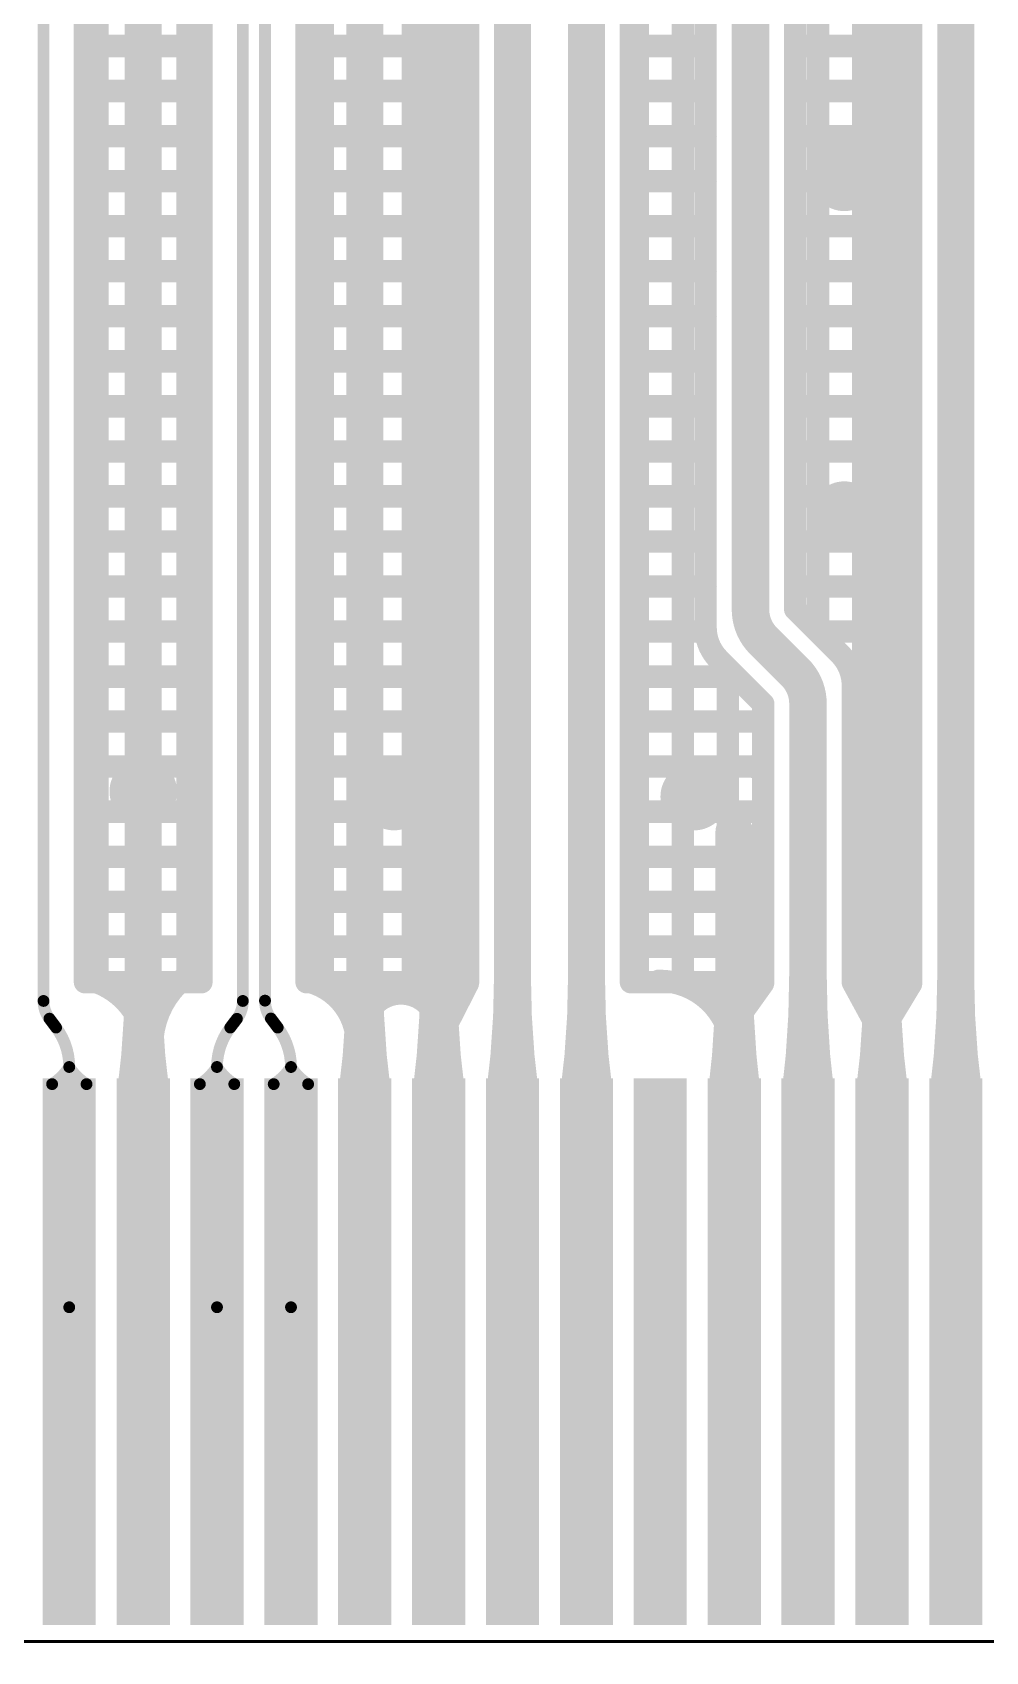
# Model space of a CAD drawing. Header units: millimetres. Extents: x 2260 to 2572, y -21 to 200.
# Drawn here: x 2305.94 to 2312.39, y 61.71 to 72.67 of the extents above; entities that cross this region are included whole.
import ezdxf

# ---------------------------------------------------------------- set-up
doc = ezdxf.new("R2010")
doc.units = ezdxf.units.MM
doc.layers.get('0').update_dxf_attribs({"lineweight": 18})
doc.layers.add('01', color=1, linetype='Continuous', lineweight=18)
doc.layers.add('DIM', color=3, linetype='Continuous', lineweight=13)

# ---------------------------------------------------------------- blocks, each defined once
blk = doc.blocks.new('PAD_R1')
blk.add_lwpolyline([(0.25, 0, 0.5, 0.5, 1), (-0.25, 0, 0.5, 0.5, 1)], format="xyseb", close=True)

msp = doc.modelspace()

# ---------------------------------------------------------------- linework, layer by layer
at = {"layer": '01'}
msp.add_lwpolyline([(2318.191, 62.078, 0.02, 0.02, -0.414219), (2317.891, 61.778, 0.02, 0.02, 0), (2292.992, 61.778, 0.02, 0.02, -0.414219), (2292.692, 62.078, 0.02, 0.02, 0), (2292.692, 141.44, 0.02, 0.02, -0.414219), (2292.992, 141.74, 0.02, 0.02, 0), (2317.891, 141.74, 0.02, 0.02, -0.414219), (2318.191, 141.44, 0.02, 0.02, 0)], format="xyseb", close=True, dxfattribs=at)
for points in [[(2306.692, 139.841, 0.25, 0.25, 0), (2306.692, 63.641, 0.25, 0.25, 0)], [(2308.191, 139.841, 0.25, 0.25, 0), (2308.191, 63.641, 0.25, 0.25, 0)], [(2308.692, 139.841, 0.25, 0.25, 0), (2308.692, 63.641, 0.25, 0.25, 0)], [(2309.191, 139.841, 0.25, 0.25, 0), (2309.191, 63.641, 0.25, 0.25, 0)], [(2309.692, 139.841, 0.25, 0.25, 0), (2309.692, 63.641, 0.25, 0.25, 0)], [(2311.692, 139.841, 0.25, 0.25, 0), (2311.692, 63.641, 0.25, 0.25, 0)], [(2312.191, 139.841, 0.25, 0.25, 0), (2312.191, 63.641, 0.25, 0.25, 0)], [(2306.298, 137.241, 0.152, 0.152, 0), (2306.298, 66.241, 0.152, 0.152, 0)], [(2306.382, 137.241, 0.152, 0.152, 0), (2306.382, 66.241, 0.152, 0.152, 0)], [(2306.687, 137.241, 0.152, 0.152, 0), (2306.687, 66.241, 0.152, 0.152, 0)], [(2306.992, 137.241, 0.152, 0.152, 0), (2306.992, 66.241, 0.152, 0.152, 0)], [(2307.085, 137.241, 0.152, 0.152, 0), (2307.085, 66.241, 0.152, 0.152, 0)], [(2307.798, 137.241, 0.152, 0.152, 0), (2307.798, 66.241, 0.152, 0.152, 0)], [(2307.906, 137.241, 0.152, 0.152, 0), (2307.906, 66.241, 0.152, 0.152, 0)], [(2308.211, 137.241, 0.152, 0.152, 0), (2308.211, 66.241, 0.152, 0.152, 0)], [(2308.516, 137.241, 0.152, 0.152, 0), (2308.516, 66.241, 0.152, 0.152, 0)], [(2308.82, 137.241, 0.152, 0.152, 0), (2308.82, 66.241, 0.152, 0.152, 0)], [(2308.89, 137.241, 0.152, 0.152, 0), (2308.89, 66.241, 0.152, 0.152, 0)], [(2309.993, 137.241, 0.152, 0.152, 0), (2309.993, 66.241, 0.152, 0.152, 0)], [(2310.04, 137.241, 0.152, 0.152, 0), (2310.04, 66.241, 0.152, 0.152, 0)], [(2310.344, 137.241, 0.152, 0.152, 0), (2310.344, 66.241, 0.152, 0.152, 0)], [(2311.564, 137.241, 0.152, 0.152, 0), (2311.564, 66.241, 0.152, 0.152, 0)], [(2311.868, 137.241, 0.152, 0.152, 0), (2311.868, 66.241, 0.152, 0.152, 0)], [(2311.89, 137.241, 0.152, 0.152, 0), (2311.89, 66.241, 0.152, 0.152, 0)], [(2311.259, 134.835, 0.152, 0.152, 0), (2311.259, 68.611, 0.152, 0.152, 0)], [(2310.498, 134.807, 0.152, 0.152, 0), (2310.498, 68.64, 0.152, 0.152, 0)], [(2310.802, 68.764, 0.254, 0.254, 0), (2310.802, 134.682, 0.254, 0.254, 0)], [(2311.105, 134.681, 0.152, 0.152, 0), (2311.105, 68.765, 0.152, 0.152, 0)], [(2306.298, 72.577, 0.152, 0.152, 0), (2307.085, 72.577, 0.152, 0.152, 0)], [(2307.798, 72.577, 0.152, 0.152, 0), (2308.89, 72.577, 0.152, 0.152, 0)], [(2309.993, 72.577, 0.152, 0.152, 0), (2310.498, 72.577, 0.152, 0.152, 0)], [(2311.105, 72.577, 0.152, 0.152, 0), (2311.89, 72.577, 0.152, 0.152, 0)], [(2306.298, 72.272, 0.152, 0.152, 0), (2307.085, 72.272, 0.152, 0.152, 0)], [(2307.798, 72.272, 0.152, 0.152, 0), (2308.89, 72.272, 0.152, 0.152, 0)], [(2309.993, 72.272, 0.152, 0.152, 0), (2310.498, 72.272, 0.152, 0.152, 0)], [(2311.105, 72.272, 0.152, 0.152, 0), (2311.89, 72.272, 0.152, 0.152, 0)], [(2306.298, 71.967, 0.152, 0.152, 0), (2307.085, 71.967, 0.152, 0.152, 0)], [(2307.798, 71.967, 0.152, 0.152, 0), (2308.89, 71.967, 0.152, 0.152, 0)], [(2309.993, 71.967, 0.152, 0.152, 0), (2310.498, 71.967, 0.152, 0.152, 0)], [(2311.105, 71.967, 0.152, 0.152, 0), (2311.89, 71.967, 0.152, 0.152, 0)], [(2306.298, 71.662, 0.152, 0.152, 0), (2307.085, 71.662, 0.152, 0.152, 0)], [(2307.798, 71.662, 0.152, 0.152, 0), (2308.89, 71.662, 0.152, 0.152, 0)], [(2309.993, 71.662, 0.152, 0.152, 0), (2310.498, 71.662, 0.152, 0.152, 0)], [(2311.105, 71.662, 0.152, 0.152, 0), (2311.89, 71.662, 0.152, 0.152, 0)], [(2306.298, 71.357, 0.152, 0.152, 0), (2307.085, 71.357, 0.152, 0.152, 0)], [(2307.798, 71.357, 0.152, 0.152, 0), (2308.89, 71.357, 0.152, 0.152, 0)], [(2309.993, 71.357, 0.152, 0.152, 0), (2310.498, 71.357, 0.152, 0.152, 0)], [(2311.105, 71.357, 0.152, 0.152, 0), (2311.89, 71.357, 0.152, 0.152, 0)], [(2306.298, 71.053, 0.152, 0.152, 0), (2307.085, 71.053, 0.152, 0.152, 0)], [(2307.798, 71.053, 0.152, 0.152, 0), (2308.89, 71.053, 0.152, 0.152, 0)], [(2309.993, 71.053, 0.152, 0.152, 0), (2310.498, 71.053, 0.152, 0.152, 0)], [(2311.105, 71.053, 0.152, 0.152, 0), (2311.89, 71.053, 0.152, 0.152, 0)], [(2306.298, 70.748, 0.152, 0.152, 0), (2307.085, 70.748, 0.152, 0.152, 0)], [(2307.798, 70.748, 0.152, 0.152, 0), (2308.89, 70.748, 0.152, 0.152, 0)], [(2309.993, 70.748, 0.152, 0.152, 0), (2310.498, 70.748, 0.152, 0.152, 0)], [(2311.105, 70.748, 0.152, 0.152, 0), (2311.89, 70.748, 0.152, 0.152, 0)], [(2306.298, 70.443, 0.152, 0.152, 0), (2307.085, 70.443, 0.152, 0.152, 0)], [(2307.798, 70.443, 0.152, 0.152, 0), (2308.89, 70.443, 0.152, 0.152, 0)], [(2309.993, 70.443, 0.152, 0.152, 0), (2310.498, 70.443, 0.152, 0.152, 0)], [(2311.105, 70.443, 0.152, 0.152, 0), (2311.89, 70.443, 0.152, 0.152, 0)], [(2306.298, 70.138, 0.152, 0.152, 0), (2307.085, 70.138, 0.152, 0.152, 0)], [(2307.798, 70.138, 0.152, 0.152, 0), (2308.89, 70.138, 0.152, 0.152, 0)], [(2309.993, 70.138, 0.152, 0.152, 0), (2310.498, 70.138, 0.152, 0.152, 0)], [(2311.105, 70.138, 0.152, 0.152, 0), (2311.89, 70.138, 0.152, 0.152, 0)], [(2306.298, 69.833, 0.152, 0.152, 0), (2307.085, 69.833, 0.152, 0.152, 0)], [(2307.798, 69.833, 0.152, 0.152, 0), (2308.89, 69.833, 0.152, 0.152, 0)], [(2309.993, 69.833, 0.152, 0.152, 0), (2310.498, 69.833, 0.152, 0.152, 0)], [(2311.105, 69.833, 0.152, 0.152, 0), (2311.89, 69.833, 0.152, 0.152, 0)], [(2306.298, 69.529, 0.152, 0.152, 0), (2307.085, 69.529, 0.152, 0.152, 0)], [(2307.798, 69.529, 0.152, 0.152, 0), (2308.89, 69.529, 0.152, 0.152, 0)], [(2309.993, 69.529, 0.152, 0.152, 0), (2310.498, 69.529, 0.152, 0.152, 0)], [(2311.105, 69.529, 0.152, 0.152, 0), (2311.89, 69.529, 0.152, 0.152, 0)], [(2306.298, 69.224, 0.152, 0.152, 0), (2307.085, 69.224, 0.152, 0.152, 0)], [(2307.798, 69.224, 0.152, 0.152, 0), (2308.89, 69.224, 0.152, 0.152, 0)], [(2309.993, 69.224, 0.152, 0.152, 0), (2310.498, 69.224, 0.152, 0.152, 0)], [(2311.105, 69.224, 0.152, 0.152, 0), (2311.89, 69.224, 0.152, 0.152, 0)], [(2306.298, 68.919, 0.152, 0.152, 0), (2307.085, 68.919, 0.152, 0.152, 0)], [(2307.798, 68.919, 0.152, 0.152, 0), (2308.89, 68.919, 0.152, 0.152, 0)], [(2309.993, 68.919, 0.152, 0.152, 0), (2310.498, 68.919, 0.152, 0.152, 0)], [(2311.105, 68.919, 0.152, 0.152, 0), (2311.89, 68.919, 0.152, 0.152, 0)], [(2310.889, 68.552, 0.254, 0.254, -0.198924), (2310.802, 68.764, 0.254, 0.254, 0)], [(2311.105, 68.765, 0.152, 0.152, 0), (2311.405, 68.465, 0.152, 0.152, 0)], [(2310.498, 68.64, 0.152, 0.152, 0.19892), (2310.587, 68.425, 0.152, 0.152, 0)], [(2310.498, 68.64, 0.152, 0.152, 0.199541), (2310.588, 68.425, 0.152, 0.152, 0)], [(2306.298, 68.614, 0.152, 0.152, 0), (2307.085, 68.614, 0.152, 0.152, 0)], [(2307.798, 68.614, 0.152, 0.152, 0), (2308.89, 68.614, 0.152, 0.152, 0)], [(2309.993, 68.614, 0.152, 0.152, 0), (2310.499, 68.614, 0.152, 0.152, 0)], [(2311.104, 68.338, 0.254, 0.254, 0), (2310.889, 68.552, 0.254, 0.254, 0)], [(2311.256, 68.614, 0.152, 0.152, 0), (2311.89, 68.614, 0.152, 0.152, 0)], [(2310.588, 68.425, 0.152, 0.152, 0), (2310.888, 68.124, 0.152, 0.152, 0)], [(2311.495, 68.25, 0.152, 0.152, 0.199543), (2311.405, 68.465, 0.152, 0.152, 0)], [(2311.495, 68.25, 0.152, 0.152, 0.198922), (2311.406, 68.464, 0.152, 0.152, 0)], [(2306.298, 68.309, 0.152, 0.152, 0), (2307.085, 68.309, 0.152, 0.152, 0)], [(2307.798, 68.309, 0.152, 0.152, 0), (2308.89, 68.309, 0.152, 0.152, 0)], [(2309.993, 68.309, 0.152, 0.152, 0), (2310.703, 68.309, 0.152, 0.152, 0)], [(2310.649, 68.363, 0.152, 0.152, 0), (2310.649, 66.241, 0.152, 0.152, 0)], [(2311.191, 68.125, 0.254, 0.254, 0.198919), (2311.104, 68.338, 0.254, 0.254, 0)], [(2311.489, 68.309, 0.152, 0.152, 0), (2311.89, 68.309, 0.152, 0.152, 0)], [(2311.495, 68.25, 0.152, 0.152, 0), (2311.495, 66.241, 0.152, 0.152, 0)], [(2310.888, 68.124, 0.152, 0.152, 0), (2310.888, 66.241, 0.152, 0.152, 0)], [(2311.191, 68.125, 0.254, 0.254, 0), (2311.191, 63.641, 0.254, 0.254, 0)], [(2306.298, 68.005, 0.152, 0.152, 0), (2307.085, 68.005, 0.152, 0.152, 0)], [(2307.798, 68.005, 0.152, 0.152, 0), (2308.89, 68.005, 0.152, 0.152, 0)], [(2309.993, 68.005, 0.152, 0.152, 0), (2310.888, 68.005, 0.152, 0.152, 0)], [(2311.495, 68.005, 0.152, 0.152, 0), (2311.89, 68.005, 0.152, 0.152, 0)], [(2310.888, 67.78, 0.152, 0.152, -0.414252), (2310.808, 67.7, 0.152, 0.152, 0)], [(2306.298, 67.7, 0.152, 0.152, 0), (2307.085, 67.7, 0.152, 0.152, 0)], [(2307.798, 67.7, 0.152, 0.152, 0), (2308.89, 67.7, 0.152, 0.152, 0)], [(2309.993, 67.7, 0.152, 0.152, 0), (2310.888, 67.7, 0.152, 0.152, 0)], [(2310.888, 67.62, 0.152, 0.152, 0.414252), (2310.808, 67.7, 0.152, 0.152, 0)], [(2311.495, 67.7, 0.152, 0.152, 0), (2311.89, 67.7, 0.152, 0.152, 0)], [(2306.298, 67.395, 0.152, 0.152, 0), (2307.085, 67.395, 0.152, 0.152, 0)], [(2307.798, 67.395, 0.152, 0.152, 0), (2308.89, 67.395, 0.152, 0.152, 0)], [(2309.993, 67.395, 0.152, 0.152, 0), (2310.888, 67.395, 0.152, 0.152, 0)], [(2311.495, 67.395, 0.152, 0.152, 0), (2311.89, 67.395, 0.152, 0.152, 0)], [(2310.692, 67.26, 0.254, 0.254, 0), (2310.692, 63.641, 0.254, 0.254, 0)], [(2306.298, 67.09, 0.152, 0.152, 0), (2307.085, 67.09, 0.152, 0.152, 0)], [(2307.798, 67.09, 0.152, 0.152, 0), (2308.89, 67.09, 0.152, 0.152, 0)], [(2309.993, 67.09, 0.152, 0.152, 0), (2310.888, 67.09, 0.152, 0.152, 0)], [(2311.495, 67.09, 0.152, 0.152, 0), (2311.89, 67.09, 0.152, 0.152, 0)], [(2306.298, 66.785, 0.152, 0.152, 0), (2307.085, 66.785, 0.152, 0.152, 0)], [(2307.798, 66.785, 0.152, 0.152, 0), (2308.89, 66.785, 0.152, 0.152, 0)], [(2309.993, 66.785, 0.152, 0.152, 0), (2310.888, 66.785, 0.152, 0.152, 0)], [(2311.495, 66.785, 0.152, 0.152, 0), (2311.89, 66.785, 0.152, 0.152, 0)], [(2306.298, 66.481, 0.152, 0.152, 0), (2307.085, 66.481, 0.152, 0.152, 0)], [(2307.798, 66.481, 0.152, 0.152, 0), (2308.89, 66.481, 0.152, 0.152, 0)], [(2309.993, 66.481, 0.152, 0.152, 0), (2310.888, 66.481, 0.152, 0.152, 0)], [(2311.495, 66.481, 0.152, 0.152, 0), (2311.89, 66.481, 0.152, 0.152, 0)], [(2310.692, 66.292, 0.254, 0.254, -0.031974), (2310.639, 65.464, 0.254, 0.254, 0)], [(2310.692, 66.292, 0.254, 0.254, 0.031974), (2310.745, 65.464, 0.254, 0.254, 0)], [(2311.191, 66.292, 0.254, 0.254, -0.031974), (2311.138, 65.464, 0.254, 0.254, 0)], [(2311.191, 66.292, 0.254, 0.254, 0.031974), (2311.244, 65.464, 0.254, 0.254, 0)], [(2306.298, 66.241, 0.152, 0.152, 0), (2307.085, 66.241, 0.152, 0.152, 0)], [(2306.711, 65.787, 0.152, 0.152, 0.331136), (2306.325, 66.257, 0.152, 0.152, 0)], [(2306.692, 66.281, 0.25, 0.25, -0.033718), (2306.637, 65.466, 0.25, 0.25, 0)], [(2306.692, 66.281, 0.25, 0.25, 0.033718), (2306.747, 65.466, 0.25, 0.25, 0)], [(2307.016, 66.304, 0.152, 0.152, 0.273859), (2306.754, 65.752, 0.152, 0.152, 0)], [(2307.798, 66.241, 0.152, 0.152, 0), (2308.89, 66.241, 0.152, 0.152, 0)], [(2308.137, 65.846, 0.152, 0.152, 0.329401), (2307.812, 66.245, 0.152, 0.152, 0)], [(2308.191, 66.281, 0.25, 0.25, -0.033718), (2308.136, 65.466, 0.25, 0.25, 0)], [(2308.191, 66.281, 0.25, 0.25, 0.033718), (2308.246, 65.466, 0.25, 0.25, 0)], [(2308.692, 66.281, 0.25, 0.25, -0.033718), (2308.637, 65.466, 0.25, 0.25, 0)], [(2308.692, 66.281, 0.25, 0.25, 0.033718), (2308.747, 65.466, 0.25, 0.25, 0)], [(2308.692, 65.847, 0.152, 0.152, 0), (2308.888, 66.231, 0.152, 0.152, 0)], [(2309.191, 66.281, 0.25, 0.25, -0.033718), (2309.136, 65.466, 0.25, 0.25, 0)], [(2309.191, 66.281, 0.25, 0.25, 0.033718), (2309.246, 65.466, 0.25, 0.25, 0)], [(2309.692, 66.281, 0.25, 0.25, -0.033718), (2309.637, 65.466, 0.25, 0.25, 0)], [(2309.692, 66.281, 0.25, 0.25, 0.033718), (2309.747, 65.466, 0.25, 0.25, 0)], [(2309.993, 66.241, 0.152, 0.152, 0), (2310.888, 66.241, 0.152, 0.152, 0)], [(2310.672, 65.834, 0.152, 0.152, 0.367882), (2310.181, 66.25, 0.152, 0.152, 0)], [(2310.264, 66.241, 0.152, 0.152, 0.414252), (2310.344, 66.321, 0.152, 0.152, 0)], [(2310.424, 66.241, 0.152, 0.152, -0.414252), (2310.344, 66.321, 0.152, 0.152, 0)], [(2310.695, 65.965, 0.152, 0.152, 0), (2310.886, 66.232, 0.152, 0.152, 0)], [(2311.495, 66.241, 0.152, 0.152, 0), (2311.89, 66.241, 0.152, 0.152, 0)], [(2311.686, 65.888, 0.152, 0.152, 0), (2311.499, 66.232, 0.152, 0.152, 0)], [(2311.692, 66.281, 0.25, 0.25, -0.033718), (2311.637, 65.466, 0.25, 0.25, 0)], [(2311.692, 66.281, 0.25, 0.25, 0.033718), (2311.747, 65.466, 0.25, 0.25, 0)], [(2311.682, 65.888, 0.152, 0.152, 0), (2311.888, 66.229, 0.152, 0.152, 0)], [(2312.191, 66.281, 0.25, 0.25, -0.033562), (2312.137, 65.466, 0.25, 0.25, 0)], [(2312.191, 66.281, 0.25, 0.25, 0.033874), (2312.247, 65.466, 0.25, 0.25, 0)], [(2308.687, 65.866, 0.152, 0.152, 1.176471), (2308.186, 65.874, 0.152, 0.152, 0)], [(2306.191, 61.89, 0.36, 0.36, 0), (2306.191, 65.591, 0.36, 0.36, 0)], [(2306.692, 61.89, 0.36, 0.36, 0), (2306.692, 65.591, 0.36, 0.36, 0)], [(2307.191, 61.89, 0.36, 0.36, 0), (2307.191, 65.591, 0.36, 0.36, 0)], [(2307.692, 61.89, 0.36, 0.36, 0), (2307.692, 65.591, 0.36, 0.36, 0)], [(2308.191, 61.89, 0.36, 0.36, 0), (2308.191, 65.591, 0.36, 0.36, 0)], [(2308.692, 61.89, 0.36, 0.36, 0), (2308.692, 65.591, 0.36, 0.36, 0)], [(2309.191, 61.89, 0.36, 0.36, 0), (2309.191, 65.591, 0.36, 0.36, 0)], [(2309.692, 61.89, 0.36, 0.36, 0), (2309.692, 65.591, 0.36, 0.36, 0)], [(2310.191, 61.89, 0.36, 0.36, 0), (2310.191, 65.591, 0.36, 0.36, 0)], [(2310.692, 61.89, 0.36, 0.36, 0), (2310.692, 65.591, 0.36, 0.36, 0)], [(2311.191, 61.89, 0.36, 0.36, 0), (2311.191, 65.591, 0.36, 0.36, 0)], [(2311.692, 61.89, 0.36, 0.36, 0), (2311.692, 65.591, 0.36, 0.36, 0)], [(2312.192, 61.89, 0.36, 0.36, 0), (2312.192, 65.591, 0.36, 0.36, 0)], [(2306.191, 65.667, 0.08, 0.08, -0.112629), (2306.075, 65.551, 0.08, 0.08, 0)], [(2306.191, 65.667, 0.08, 0.08, 0), (2306.191, 64.041, 0.08, 0.08, 0)], [(2306.191, 65.667, 0.08, 0.08, 0.112629), (2306.308, 65.551, 0.08, 0.08, 0)], [(2307.191, 65.667, 0.08, 0.08, -0.11273), (2307.075, 65.551, 0.08, 0.08, 0)], [(2307.191, 65.667, 0.08, 0.08, 0), (2307.191, 64.041, 0.08, 0.08, 0)], [(2307.191, 65.667, 0.08, 0.08, 0.11273), (2307.308, 65.551, 0.08, 0.08, 0)], [(2307.692, 65.667, 0.08, 0.08, -0.112806), (2307.575, 65.551, 0.08, 0.08, 0)], [(2307.692, 65.667, 0.08, 0.08, 0), (2307.692, 64.041, 0.08, 0.08, 0)], [(2307.692, 65.667, 0.08, 0.08, 0.112806), (2307.808, 65.551, 0.08, 0.08, 0)]]:
    msp.add_lwpolyline(points, format="xyseb", dxfattribs=at)
at = {"layer": 'DIM'}
for points in [[(2306.017, 137.367, 0.08, 0.08, 0), (2306.017, 66.114, 0.08, 0.08, 0)], [(2307.366, 137.368, 0.08, 0.08, 0), (2307.366, 66.114, 0.08, 0.08, 0)], [(2307.516, 137.366, 0.08, 0.08, 0), (2307.516, 66.116, 0.08, 0.08, 0)], [(2306.017, 66.114, 0.08, 0.08, 0.162937), (2306.057, 65.994, 0.08, 0.08, 0)], [(2307.366, 66.114, 0.08, 0.08, -0.163062), (2307.326, 65.993, 0.08, 0.08, 0)], [(2307.516, 66.116, 0.08, 0.08, 0.163029), (2307.556, 65.995, 0.08, 0.08, 0)], [(2306.057, 65.994, 0.08, 0.08, 0), (2306.102, 65.934, 0.08, 0.08, 0)], [(2306.102, 65.934, 0.08, 0.08, -0.162932), (2306.191, 65.667, 0.08, 0.08, 0)], [(2307.281, 65.934, 0.08, 0.08, 0.163051), (2307.191, 65.667, 0.08, 0.08, 0)], [(2307.326, 65.993, 0.08, 0.08, 0), (2307.281, 65.934, 0.08, 0.08, 0)], [(2307.556, 65.995, 0.08, 0.08, 0), (2307.602, 65.934, 0.08, 0.08, 0)], [(2307.602, 65.934, 0.08, 0.08, -0.163021), (2307.692, 65.667, 0.08, 0.08, 0)]]:
    msp.add_lwpolyline(points, format="xyseb", dxfattribs=at)

# ---------------------------------------------------------------- block references
at = {"layer": '01'}
for p, xscale, yscale in [((2306.298, 72.577), 0.1524, 0.1524), ((2307.085, 72.577), 0.1524, 0.1524), ((2307.798, 72.577), 0.1524, 0.1524), ((2308.89, 72.577), 0.1524, 0.1524), ((2309.993, 72.577), 0.1524, 0.1524), ((2310.498, 72.577), 0.1524, 0.1524), ((2311.105, 72.577), 0.1524, 0.1524), ((2311.89, 72.577), 0.1524, 0.1524), ((2306.298, 72.272), 0.1524, 0.1524), ((2307.085, 72.272), 0.1524, 0.1524), ((2307.798, 72.272), 0.1524, 0.1524), ((2308.89, 72.272), 0.1524, 0.1524), ((2309.993, 72.272), 0.1524, 0.1524), ((2310.498, 72.272), 0.1524, 0.1524), ((2311.105, 72.272), 0.1524, 0.1524), ((2311.89, 72.272), 0.1524, 0.1524), ((2306.298, 71.967), 0.1524, 0.1524), ((2307.085, 71.967), 0.1524, 0.1524), ((2307.798, 71.967), 0.1524, 0.1524), ((2308.89, 71.967), 0.1524, 0.1524), ((2309.993, 71.967), 0.1524, 0.1524), ((2310.498, 71.967), 0.1524, 0.1524), ((2311.105, 71.967), 0.1524, 0.1524), ((2311.89, 71.967), 0.1524, 0.1524), ((2311.437, 71.688), 0.456945, 0.456945), ((2306.298, 71.662), 0.1524, 0.1524), ((2307.085, 71.662), 0.1524, 0.1524), ((2307.798, 71.662), 0.1524, 0.1524), ((2308.89, 71.662), 0.1524, 0.1524), ((2309.993, 71.662), 0.1524, 0.1524), ((2310.498, 71.662), 0.1524, 0.1524), ((2311.105, 71.662), 0.1524, 0.1524), ((2311.89, 71.662), 0.1524, 0.1524), ((2306.298, 71.357), 0.1524, 0.1524), ((2307.085, 71.357), 0.1524, 0.1524), ((2307.798, 71.357), 0.1524, 0.1524), ((2308.89, 71.357), 0.1524, 0.1524), ((2309.993, 71.357), 0.1524, 0.1524), ((2310.498, 71.357), 0.1524, 0.1524), ((2311.105, 71.357), 0.1524, 0.1524), ((2311.89, 71.357), 0.1524, 0.1524), ((2306.298, 71.053), 0.1524, 0.1524), ((2307.085, 71.053), 0.1524, 0.1524), ((2307.798, 71.053), 0.1524, 0.1524), ((2308.89, 71.053), 0.1524, 0.1524), ((2309.993, 71.053), 0.1524, 0.1524), ((2310.498, 71.053), 0.1524, 0.1524), ((2311.105, 71.053), 0.1524, 0.1524), ((2311.89, 71.053), 0.1524, 0.1524), ((2306.298, 70.748), 0.1524, 0.1524), ((2307.085, 70.748), 0.1524, 0.1524), ((2307.798, 70.748), 0.1524, 0.1524), ((2308.89, 70.748), 0.1524, 0.1524), ((2309.993, 70.748), 0.1524, 0.1524), ((2310.498, 70.748), 0.1524, 0.1524), ((2311.105, 70.748), 0.1524, 0.1524), ((2311.89, 70.748), 0.1524, 0.1524), ((2306.298, 70.443), 0.1524, 0.1524), ((2307.085, 70.443), 0.1524, 0.1524), ((2307.798, 70.443), 0.1524, 0.1524), ((2308.89, 70.443), 0.1524, 0.1524), ((2309.993, 70.443), 0.1524, 0.1524), ((2310.498, 70.443), 0.1524, 0.1524), ((2311.105, 70.443), 0.1524, 0.1524), ((2311.89, 70.443), 0.1524, 0.1524), ((2306.298, 70.138), 0.1524, 0.1524), ((2307.085, 70.138), 0.1524, 0.1524), ((2307.798, 70.138), 0.1524, 0.1524), ((2308.89, 70.138), 0.1524, 0.1524), ((2309.993, 70.138), 0.1524, 0.1524), ((2310.498, 70.138), 0.1524, 0.1524), ((2311.105, 70.138), 0.1524, 0.1524), ((2311.89, 70.138), 0.1524, 0.1524), ((2306.298, 69.833), 0.1524, 0.1524), ((2307.085, 69.833), 0.1524, 0.1524), ((2307.798, 69.833), 0.1524, 0.1524), ((2308.89, 69.833), 0.1524, 0.1524), ((2309.993, 69.833), 0.1524, 0.1524), ((2310.498, 69.833), 0.1524, 0.1524), ((2311.105, 69.833), 0.1524, 0.1524), ((2311.89, 69.833), 0.1524, 0.1524), ((2306.298, 69.529), 0.1524, 0.1524), ((2307.085, 69.529), 0.1524, 0.1524), ((2307.798, 69.529), 0.1524, 0.1524), ((2308.89, 69.529), 0.1524, 0.1524), ((2309.993, 69.529), 0.1524, 0.1524), ((2310.498, 69.529), 0.1524, 0.1524), ((2311.105, 69.529), 0.1524, 0.1524), ((2311.437, 69.402), 0.456945, 0.456945), ((2311.89, 69.529), 0.1524, 0.1524), ((2306.298, 69.224), 0.1524, 0.1524), ((2307.085, 69.224), 0.1524, 0.1524), ((2307.798, 69.224), 0.1524, 0.1524), ((2308.89, 69.224), 0.1524, 0.1524), ((2309.993, 69.224), 0.1524, 0.1524), ((2310.498, 69.224), 0.1524, 0.1524), ((2311.105, 69.224), 0.1524, 0.1524), ((2311.89, 69.224), 0.1524, 0.1524), ((2306.298, 68.919), 0.1524, 0.1524), ((2307.085, 68.919), 0.1524, 0.1524), ((2307.798, 68.919), 0.1524, 0.1524), ((2308.89, 68.919), 0.1524, 0.1524), ((2309.993, 68.919), 0.1524, 0.1524), ((2310.498, 68.919), 0.1524, 0.1524), ((2311.105, 68.919), 0.1524, 0.1524), ((2311.89, 68.919), 0.1524, 0.1524), ((2310.802, 68.764), 0.254, 0.254), ((2310.802, 68.764), 0.254, 0.254), ((2311.105, 68.765), 0.1524, 0.1524), ((2311.105, 68.765), 0.1524, 0.1524), ((2310.498, 68.64), 0.1524, 0.1524), ((2310.498, 68.64), 0.1524, 0.1524), ((2310.498, 68.64), 0.1524, 0.1524), ((2306.298, 68.614), 0.1524, 0.1524), ((2307.085, 68.614), 0.1524, 0.1524), ((2307.798, 68.614), 0.1524, 0.1524), ((2308.89, 68.614), 0.1524, 0.1524), ((2309.993, 68.614), 0.1524, 0.1524), ((2310.499, 68.614), 0.1524, 0.1524), ((2310.889, 68.552), 0.254, 0.254), ((2310.889, 68.552), 0.254, 0.254), ((2311.256, 68.614), 0.1524, 0.1524), ((2311.259, 68.611), 0.1524, 0.1524), ((2311.89, 68.614), 0.1524, 0.1524), ((2310.587, 68.425), 0.1524, 0.1524), ((2310.588, 68.425), 0.1524, 0.1524), ((2310.588, 68.425), 0.1524, 0.1524), ((2311.405, 68.465), 0.1524, 0.1524), ((2311.405, 68.465), 0.1524, 0.1524), ((2311.406, 68.464), 0.1524, 0.1524), ((2306.298, 68.309), 0.1524, 0.1524), ((2307.085, 68.309), 0.1524, 0.1524), ((2307.798, 68.309), 0.1524, 0.1524), ((2308.89, 68.309), 0.1524, 0.1524), ((2309.993, 68.309), 0.1524, 0.1524), ((2310.649, 68.363), 0.1524, 0.1524), ((2310.703, 68.309), 0.1524, 0.1524), ((2311.104, 68.338), 0.254, 0.254), ((2311.104, 68.338), 0.254, 0.254), ((2311.489, 68.309), 0.1524, 0.1524), ((2311.89, 68.309), 0.1524, 0.1524), ((2311.495, 68.25), 0.1524, 0.1524), ((2311.495, 68.25), 0.1524, 0.1524), ((2311.495, 68.25), 0.1524, 0.1524), ((2310.888, 68.124), 0.1524, 0.1524), ((2310.888, 68.124), 0.1524, 0.1524), ((2311.191, 68.125), 0.254, 0.254), ((2311.191, 68.125), 0.254, 0.254), ((2306.298, 68.005), 0.1524, 0.1524), ((2307.085, 68.005), 0.1524, 0.1524), ((2307.798, 68.005), 0.1524, 0.1524), ((2308.89, 68.005), 0.1524, 0.1524), ((2309.993, 68.005), 0.1524, 0.1524), ((2310.888, 68.005), 0.1524, 0.1524), ((2311.495, 68.005), 0.1524, 0.1524), ((2311.89, 68.005), 0.1524, 0.1524), ((2310.888, 67.78), 0.1524, 0.1524), ((2306.298, 67.7), 0.1524, 0.1524), ((2306.692, 67.532), 0.456945, 0.456945), ((2307.085, 67.7), 0.1524, 0.1524), ((2307.798, 67.7), 0.1524, 0.1524), ((2308.389, 67.497), 0.456945, 0.456945), ((2308.89, 67.7), 0.1524, 0.1524), ((2309.993, 67.7), 0.1524, 0.1524), ((2310.421, 67.497), 0.456945, 0.456945), ((2310.808, 67.7), 0.1524, 0.1524), ((2310.808, 67.7), 0.1524, 0.1524), ((2310.888, 67.7), 0.1524, 0.1524), ((2311.495, 67.7), 0.1524, 0.1524), ((2311.89, 67.7), 0.1524, 0.1524), ((2310.888, 67.62), 0.1524, 0.1524), ((2306.298, 67.395), 0.1524, 0.1524), ((2307.085, 67.395), 0.1524, 0.1524), ((2307.798, 67.395), 0.1524, 0.1524), ((2308.89, 67.395), 0.1524, 0.1524), ((2309.993, 67.395), 0.1524, 0.1524), ((2310.888, 67.395), 0.1524, 0.1524), ((2311.495, 67.395), 0.1524, 0.1524), ((2311.89, 67.395), 0.1524, 0.1524), ((2310.692, 67.26), 0.254, 0.254), ((2306.298, 67.09), 0.1524, 0.1524), ((2307.085, 67.09), 0.1524, 0.1524), ((2307.798, 67.09), 0.1524, 0.1524), ((2308.89, 67.09), 0.1524, 0.1524), ((2309.993, 67.09), 0.1524, 0.1524), ((2310.888, 67.09), 0.1524, 0.1524), ((2311.495, 67.09), 0.1524, 0.1524), ((2311.89, 67.09), 0.1524, 0.1524), ((2306.298, 66.785), 0.1524, 0.1524), ((2307.085, 66.785), 0.1524, 0.1524), ((2307.798, 66.785), 0.1524, 0.1524), ((2308.89, 66.785), 0.1524, 0.1524), ((2309.993, 66.785), 0.1524, 0.1524), ((2310.888, 66.785), 0.1524, 0.1524), ((2311.495, 66.785), 0.1524, 0.1524), ((2311.89, 66.785), 0.1524, 0.1524), ((2306.298, 66.481), 0.1524, 0.1524), ((2307.085, 66.481), 0.1524, 0.1524), ((2307.798, 66.481), 0.1524, 0.1524), ((2308.89, 66.481), 0.1524, 0.1524), ((2309.993, 66.481), 0.1524, 0.1524), ((2310.888, 66.481), 0.1524, 0.1524), ((2311.495, 66.481), 0.1524, 0.1524), ((2311.89, 66.481), 0.1524, 0.1524), ((2310.692, 66.292), 0.254, 0.254), ((2310.692, 66.292), 0.254, 0.254), ((2311.191, 66.292), 0.254, 0.254), ((2311.191, 66.292), 0.254, 0.254), ((2306.298, 66.241), 0.1524, 0.1524), ((2306.298, 66.241), 0.1524, 0.1524), ((2306.325, 66.257), 0.1524, 0.1524), ((2306.382, 66.241), 0.1524, 0.1524), ((2306.692, 66.281), 0.249935, 0.249935), ((2306.692, 66.281), 0.249935, 0.249935), ((2306.687, 66.241), 0.1524, 0.1524), ((2306.992, 66.241), 0.1524, 0.1524), ((2307.016, 66.304), 0.1524, 0.1524), ((2307.085, 66.241), 0.1524, 0.1524), ((2307.085, 66.241), 0.1524, 0.1524), ((2307.798, 66.241), 0.1524, 0.1524), ((2307.798, 66.241), 0.1524, 0.1524), ((2307.812, 66.245), 0.1524, 0.1524), ((2307.906, 66.241), 0.1524, 0.1524), ((2308.191, 66.281), 0.249935, 0.249935), ((2308.191, 66.281), 0.249935, 0.249935), ((2308.211, 66.241), 0.1524, 0.1524), ((2308.516, 66.241), 0.1524, 0.1524), ((2308.692, 66.281), 0.249935, 0.249935), ((2308.692, 66.281), 0.249935, 0.249935), ((2308.82, 66.241), 0.1524, 0.1524), ((2308.888, 66.231), 0.1524, 0.1524), ((2308.89, 66.241), 0.1524, 0.1524), ((2308.89, 66.241), 0.1524, 0.1524), ((2309.191, 66.281), 0.249935, 0.249935), ((2309.191, 66.281), 0.249935, 0.249935), ((2309.692, 66.281), 0.249935, 0.249935), ((2309.692, 66.281), 0.249935, 0.249935), ((2309.993, 66.241), 0.1524, 0.1524), ((2309.993, 66.241), 0.1524, 0.1524), ((2310.04, 66.241), 0.1524, 0.1524), ((2310.181, 66.25), 0.1524, 0.1524), ((2310.264, 66.241), 0.1524, 0.1524), ((2310.344, 66.321), 0.1524, 0.1524), ((2310.344, 66.321), 0.1524, 0.1524), ((2310.344, 66.241), 0.1524, 0.1524), ((2310.424, 66.241), 0.1524, 0.1524), ((2310.649, 66.241), 0.1524, 0.1524), ((2310.886, 66.232), 0.1524, 0.1524), ((2310.888, 66.241), 0.1524, 0.1524), ((2310.888, 66.241), 0.1524, 0.1524), ((2311.495, 66.241), 0.1524, 0.1524), ((2311.495, 66.241), 0.1524, 0.1524), ((2311.499, 66.232), 0.1524, 0.1524), ((2311.564, 66.241), 0.1524, 0.1524), ((2311.692, 66.281), 0.249935, 0.249935), ((2311.692, 66.281), 0.249935, 0.249935), ((2311.868, 66.241), 0.1524, 0.1524), ((2311.888, 66.229), 0.1524, 0.1524), ((2311.89, 66.241), 0.1524, 0.1524), ((2311.89, 66.241), 0.1524, 0.1524), ((2312.191, 66.281), 0.249935, 0.249935), ((2312.191, 66.281), 0.249935, 0.249935), ((2310.695, 65.965), 0.1524, 0.1524), ((2306.711, 65.787), 0.1524, 0.1524), ((2308.137, 65.846), 0.1524, 0.1524), ((2308.186, 65.874), 0.1524, 0.1524), ((2308.687, 65.866), 0.1524, 0.1524), ((2308.692, 65.847), 0.1524, 0.1524), ((2310.672, 65.834), 0.1524, 0.1524), ((2311.682, 65.888), 0.1524, 0.1524), ((2311.686, 65.888), 0.1524, 0.1524), ((2306.754, 65.752), 0.1524, 0.1524), ((2306.191, 65.667), 0.08, 0.08), ((2306.191, 65.667), 0.08, 0.08), ((2306.191, 65.667), 0.08, 0.08), ((2306.191, 65.667), 0.08, 0.08), ((2307.191, 65.667), 0.08, 0.08), ((2307.191, 65.667), 0.08, 0.08), ((2307.191, 65.667), 0.08, 0.08), ((2307.191, 65.667), 0.08, 0.08), ((2307.692, 65.667), 0.08, 0.08), ((2307.692, 65.667), 0.08, 0.08), ((2307.692, 65.667), 0.08, 0.08), ((2307.692, 65.667), 0.08, 0.08), ((2306.075, 65.551), 0.08, 0.08), ((2306.308, 65.551), 0.08, 0.08), ((2306.637, 65.466), 0.249935, 0.249935), ((2306.747, 65.466), 0.249935, 0.249935), ((2307.075, 65.551), 0.08, 0.08), ((2307.308, 65.551), 0.08, 0.08), ((2307.575, 65.551), 0.08, 0.08), ((2307.808, 65.551), 0.08, 0.08), ((2308.136, 65.466), 0.249935, 0.249935), ((2308.246, 65.466), 0.249935, 0.249935), ((2308.637, 65.466), 0.249935, 0.249935), ((2308.747, 65.466), 0.249935, 0.249935), ((2309.136, 65.466), 0.249935, 0.249935), ((2309.246, 65.466), 0.249935, 0.249935), ((2309.637, 65.466), 0.249935, 0.249935), ((2309.747, 65.466), 0.249935, 0.249935), ((2310.639, 65.464), 0.254, 0.254), ((2310.745, 65.464), 0.254, 0.254), ((2311.138, 65.464), 0.254, 0.254), ((2311.244, 65.464), 0.254, 0.254), ((2311.637, 65.466), 0.249935, 0.249935), ((2311.747, 65.466), 0.249935, 0.249935), ((2312.137, 65.466), 0.249935, 0.249935), ((2312.247, 65.466), 0.249935, 0.249935), ((2306.191, 64.041), 0.08, 0.08), ((2307.191, 64.041), 0.08, 0.08), ((2307.692, 64.041), 0.08, 0.08), ((2306.692, 63.641), 0.249935, 0.249935), ((2308.191, 63.641), 0.249935, 0.249935), ((2308.692, 63.641), 0.249935, 0.249935), ((2309.191, 63.641), 0.249935, 0.249935), ((2309.692, 63.641), 0.249935, 0.249935), ((2310.692, 63.641), 0.254, 0.254), ((2311.191, 63.641), 0.254, 0.254), ((2311.692, 63.641), 0.249935, 0.249935), ((2312.191, 63.641), 0.249935, 0.249935)]:
    msp.add_blockref('PAD_R1', p, dxfattribs=dict(at, xscale=xscale, yscale=yscale))
at = {"layer": 'DIM', "xscale": 0.08, "yscale": 0.08}
for p in [(2306.017, 66.114), (2306.017, 66.114), (2307.366, 66.114), (2307.366, 66.114), (2307.516, 66.116), (2307.516, 66.116), (2306.057, 65.994), (2306.057, 65.994), (2306.102, 65.934), (2306.102, 65.934), (2307.281, 65.934), (2307.281, 65.934), (2307.326, 65.993), (2307.326, 65.993), (2307.556, 65.995), (2307.556, 65.995), (2307.602, 65.934), (2307.602, 65.934)]:
    msp.add_blockref('PAD_R1', p, dxfattribs=at)

doc.saveas('drawing.dxf')
